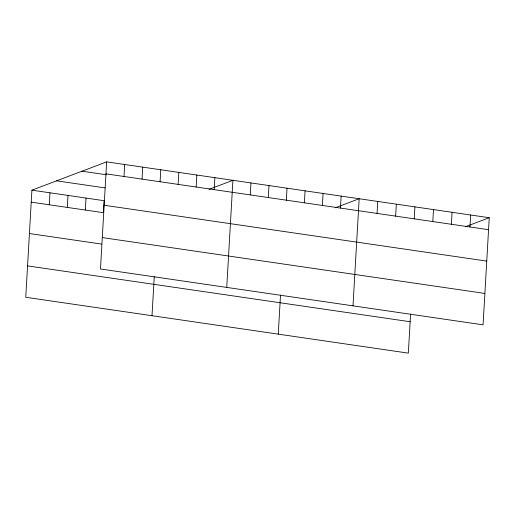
<?xml version="1.0" encoding="UTF-8"?>
<svg xmlns="http://www.w3.org/2000/svg" width="515" height="515" viewBox="0 0 515 515"><rect width="100%" height="100%" fill="white"/><g stroke="black" fill="none" stroke-linecap="round" stroke-linejoin="round"><path stroke-width="0.77" d="M106.663 161.871L100.483 268.978L483.076 324.836L489.25 217.723L106.663 161.871L31.924 190.164L25.75 297.277L408.337 353.129L410.597 314.041M49.273 204.783L49.961 192.797M67.311 207.416L67.999 195.43M85.342 210.049L86.037 198.063M124.006 176.484L124.694 164.504M142.043 179.117L142.732 167.137M152.002 315.708L154.262 276.619M160.081 181.75L160.77 169.77M178.113 184.383L178.808 172.403M196.151 187.016L196.839 175.036M214.189 189.649L214.877 177.669M226.742 287.415L232.915 180.302L209 189.353M250.258 194.915L250.953 182.934M268.296 197.548L268.985 185.567M278.261 334.138L280.514 295.05M286.334 200.18L287.022 188.2M304.371 202.813L305.06 190.833M322.403 205.453L323.098 193.466M340.441 208.086L341.136 196.099M352.994 305.846L359.167 198.732L335.252 207.79M377.064 213.429L377.752 201.442M395.642 216.139L396.338 204.159M414.227 218.856L414.916 206.869M432.812 221.566L433.501 209.586M451.391 224.282L452.086 212.296M469.976 226.993L470.665 215.006M465.335 226.774L489.25 217.723M105.968 173.851L488.561 229.703M82.001 171.205L106.309 174.752M56.586 180.829L105.208 187.924M31.924 190.164L104.069 200.696L103.38 212.682L31.235 202.15M104.159 205.247L486.746 261.099M102.292 237.589L484.885 293.441M29.426 233.54L101.571 244.078M27.559 265.888L410.152 321.74"/></g></svg>
